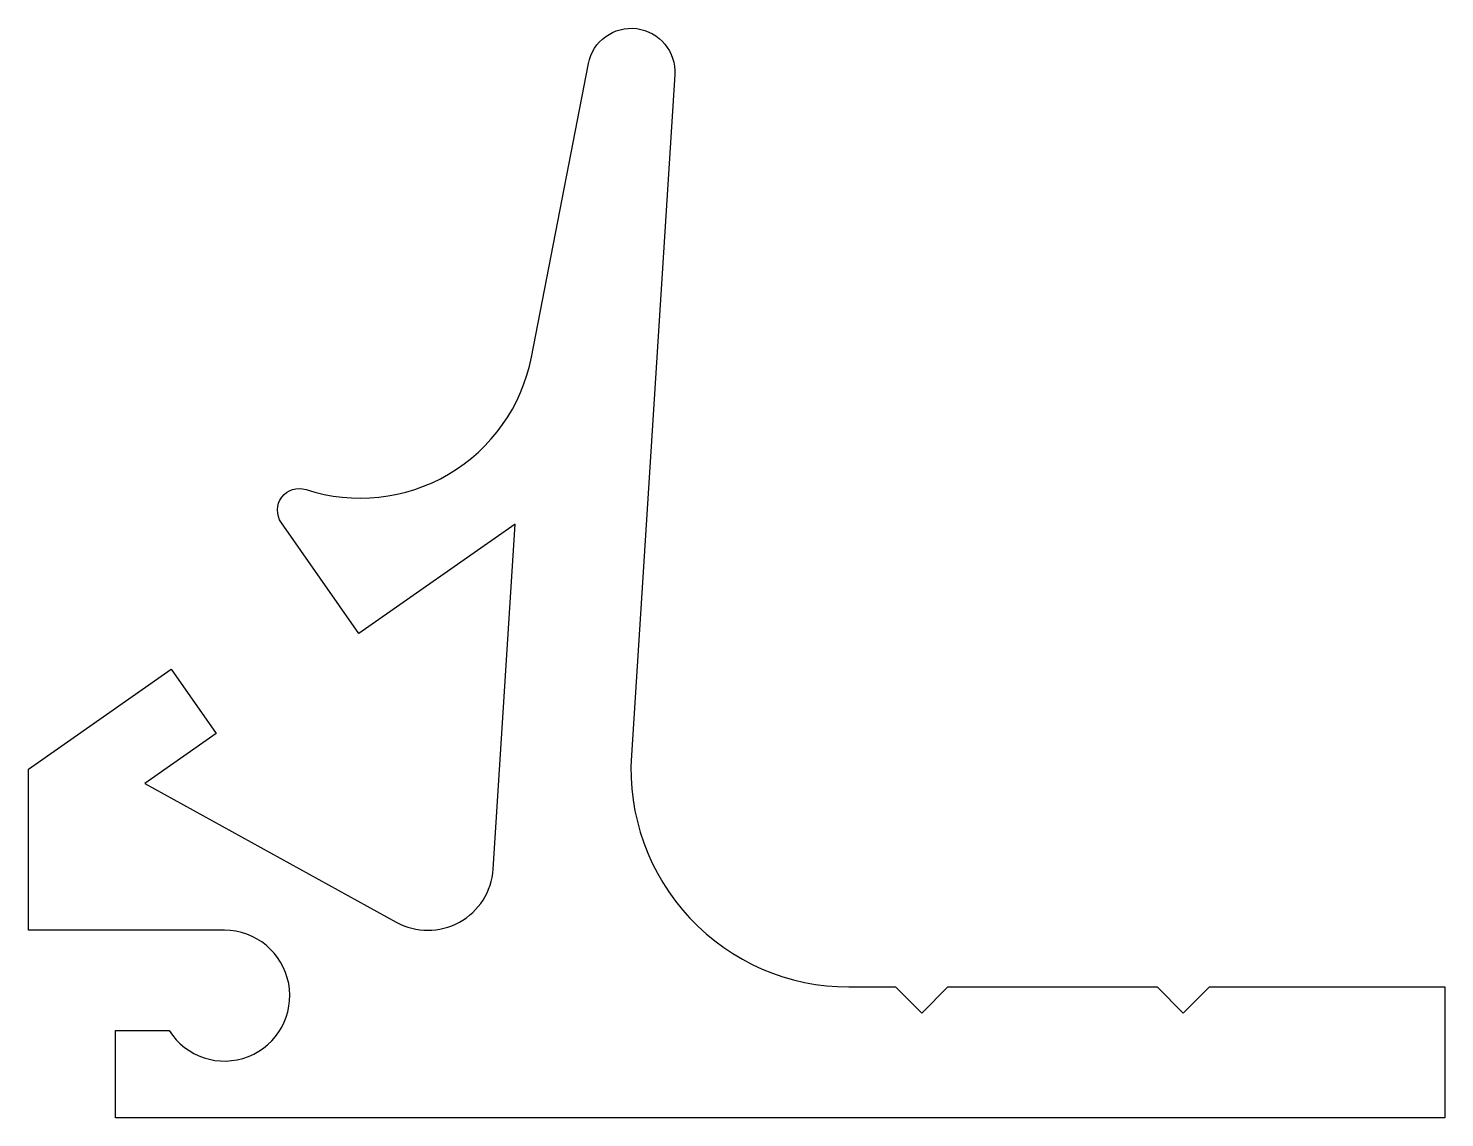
# Model space of a CAD drawing. Extents: x 162.9 to 195.4, y 223.1 to 248.1.
import ezdxf

# ---------------------------------------------------------------- set-up
doc = ezdxf.new("R2010")
doc.units = 0
doc.layers.add('ANA', color=220, linetype='CONTINUOUS')

msp = doc.modelspace()

# ---------------------------------------------------------------- linework, layer by layer
at = {"layer": 'ANA'}
msp.add_lwpolyline([(162.894, 231.136), (166.17, 233.43), (167.203, 231.956), (165.564, 230.809), (171.338, 227.623, 0.550036), (173.56, 228.841), (174.064, 236.76), (170.479, 234.25), (168.701, 236.79, -0.720759), (169.266, 237.552, 0.451185), (174.438, 240.59), (175.746, 247.327, -0.937813), (177.726, 247.073), (176.732, 231.454, 0.432952), (181.722, 226.136), (182.794, 226.136), (183.394, 225.536), (183.994, 226.136), (188.794, 226.136), (189.394, 225.536), (189.994, 226.136), (195.394, 226.136), (195.394, 223.136), (164.894, 223.136), (164.894, 225.136), (166.125, 225.136, 1.693758), (167.394, 227.436), (162.894, 227.436)], format="xyb", close=True, dxfattribs=at)

doc.saveas('drawing.dxf')
